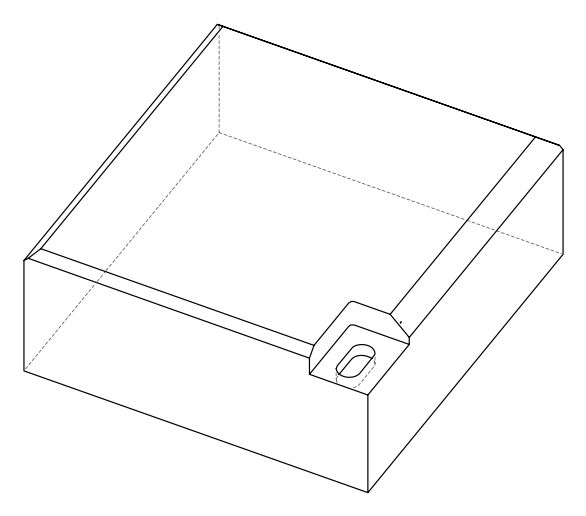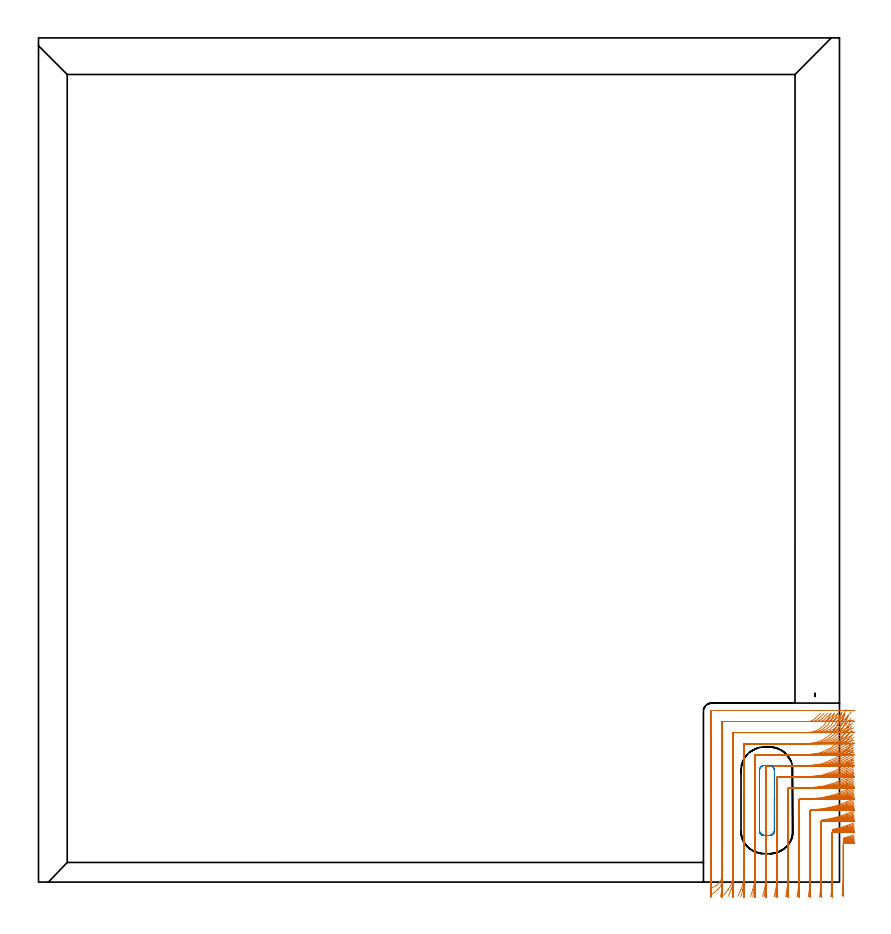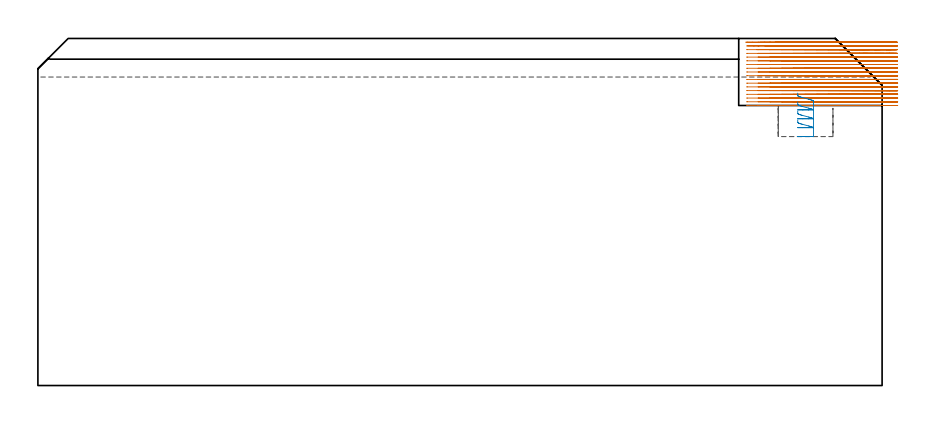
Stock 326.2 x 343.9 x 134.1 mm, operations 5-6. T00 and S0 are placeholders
(PLAN: 6 operations, 2 tool changes, 93.8 min)
(1 AREA_MILL | FG_CHAMFER_SURFACE | UGT0205_001 | 15.15 min | 36163 mm3)
(2 AREA_MILL_1 | FG_CHAMFER_SURFACE_1 | UGT0205_001 | 15.09 min | 44227 mm3)
(3 AREA_MILL_2 | FG_CHAMFER_SURFACE_2 | UGT0205_001 | 6.54 min | 8810 mm3)
(4 AREA_MILL_3 | FG_CHAMFER_SURFACE_3 | UGT0205_001 | 13.46 min | 22513 mm3)
(5 MILL_CORNER_NOTCH_RECTANGULAR | CORNER_NOTCH_RECTANGULAR | NXT0201_008 | Follow Part, ap 1.5, ae 75% | 42.58 min | 103131 mm3)
(6 MILL_RECTANGULAR_POCKET | POCKET_RECTANGULAR_STRAIGHT | UGT0201_133 | Follow Part, ap 3.75, ae 75% | 0.94 min | 10096 mm3)
(TOOL UGT0205_001 | Chamfer Mill 20 x 3 x 45 deg. | D20 FL50 Z2)
(TOOL NXT0201_008 | ENDMILL 6mm [2P460-0600-NA 1630] | D6 FL26 Z6)
(TOOL UGT0201_133 | Carbide End Mill 15.0 | D15 FL30 Z4)
(OP 5 MILL_CORNER_NOTCH_RECTANGULAR)
G17 G21 G94 G90
T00 M6
G54
G17 G0 G90 X332.066 Y19.208 S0 M3
G43 Z144.1 H1
Z132.661
G94 G1 X329.2 Y18.32 F250.
G2 X328.014 Y17.967 R54. F500.
G3 X327.8 Y17.683 R0.3
G1 Y2.567
G2 X327.544 Y-2.682 R54.
G1 X327.253 Y-5.668 F250.
G0 Z144.1
X332.039 Y24.02
Z132.661
G1 X329.2 Y23.051
G2 X323.534 Y21.487 R49.5 F500.
G3 X323.3 Y21.198 R0.3
G1 Y2.567
G2 X322.986 Y-3. R49.5
G1 X322.649 Y-5.981 F250.
G0 Z144.1
X332.004 Y28.9
Z132.661
G1 X329.2 Y27.834
G2 X319.058 Y25.281 R45. F500.
G3 X318.8 Y24.987 R0.3
G1 Y2.567
G2 X318.454 Y-3. R45.
G1 X318.083 Y-5.977 F250.
G0 Z144.1
X331.957 Y33.871
Z132.661
G1 X329.2 Y32.687
G2 X314.586 Y29.423 R40.5 F500.
G3 X314.3 Y29.127 R0.3
G1 Y2.567
G2 X313.916 Y-3. R40.5
G1 X313.503 Y-5.972 F250.
G0 Z144.1
X331.888 Y38.975
Z132.661
G1 X329.2 Y37.643
G2 X313.217 Y33.9 R36. F500.
G1 X310.097
G3 X309.8 Y33.603 R0.3
G1 Y2.567
G2 X309.367 Y-3. R36.
G1 X308.903 Y-5.964 F250.
G0 Z144.1
X331.785 Y44.278
Z132.661
G1 X329.2 Y42.756
G2 X313.217 Y38.4 R31.5 F500.
G1 X305.597
G3 X305.3 Y38.103 R0.3
G1 Y2.567
G2 X304.804 Y-3. R31.5
G1 X304.274 Y-5.953 F250.
G0 Z144.1
X331.618 Y49.915
Z132.661
G1 X329.2 Y48.139
G2 X313.217 Y42.9 R27. F500.
G1 X301.097
G3 X300.8 Y42.603 R0.3
G1 Y2.567
G2 X300.22 Y-3. R27.
G1 X299.601 Y-5.936 F250.
G0 Z144.1
X331.312 Y56.195
Z132.661
G1 X329.2 Y54.064
G2 X313.217 Y47.4 R22.5 F500.
G1 X296.597
G3 X296.3 Y47.103 R0.3
G1 Y2.567
G2 X295.601 Y-3. R22.5
G1 X294.858 Y-5.907 F250.
G0 Z144.1
X330.58 Y64.285
Z132.661
G1 X329.2 Y61.621
G2 X313.217 Y51.9 R18. F500.
G1 X292.097
G3 X291.8 Y51.603 R0.3
G1 Y2.567
G2 X290.918 Y-3. R18.
G1 X289.99 Y-5.853 F250.
G0 Z144.1
X326.999 Y68.765
Z132.661
G1 X326.111 Y65.9
G2 X313.217 Y56.4 R13.5 F500.
G1 X287.597
G3 X287.3 Y56.103 R0.3
G1 Y2.567
G2 X286.099 Y-3. R13.5
G1 X284.862 Y-5.733 F250.
G0 Z144.1
X322.612 Y68.587
Z132.661
G1 X321.279 Y65.9
G2 X313.217 Y60.9 R9. F500.
G1 X283.098
G3 X282.8 Y60.602 R0.3
G1 Y2.567
G2 X280.872 Y-3. R9.
G1 X279.016 Y-5.357 F250.
G0 Z144.1
X318.505 Y68.767
Z132.661
G1 X316.355 Y66.675
G2 X313.217 Y65.4 R4.5 F500.
G1 X278.598
G3 X278.3 Y65.102 R0.3
G1 Y2.567
G2 X276.032 Y-1.341 R4.5
G1 X273.428 Y-2.829 F250.
G0 Z144.1
X316.217 Y69.9
Z132.661
G1 X313.217
X274.098 F500.
G3 X273.8 Y69.602 R0.3
G1 Y2.567
Y-0.433 F250.
G0 Z144.1
X332.089 Y18.703
Z131.222
G1 X329.2 Y17.895
G2 X328.022 Y17.58 R54. F500.
G3 X327.8 Y17.294 R0.3
G1 Y0.509
G2 X327.711 Y-2.592 R54.
G1 X327.539 Y-5.587 F250.
G0 Z144.1
X332.068 Y23.466
Z131.222
G1 X329.2 Y22.585
G2 X323.542 Y21.204 R49.5 F500.
G3 X323.3 Y20.913 R0.3
G1 Y0.509
G2 X323.175 Y-3. R49.5
G1 X322.963 Y-5.992 F250.
G0 Z144.1
X332.039 Y28.285
Z131.222
G1 X329.2 Y27.315
G2 X319.067 Y25.117 R45. F500.
G3 X318.8 Y24.822 R0.3
G1 Y0.509
G2 X318.663 Y-3. R45.
G1 X318.429 Y-5.991 F250.
G0 Z144.1
X332. Y33.179
Z131.222
G1 X329.2 Y32.102
G2 X314.656 Y29.4 R40.5 F500.
G1 X314.597
G3 X314.3 Y29.103 R0.3
G1 Y0.509
G2 X314.148 Y-3. R40.5
G1 X313.888 Y-5.989 F250.
G0 Z144.1
X331.944 Y38.181
Z131.222
G1 X329.2 Y36.969
G2 X314.656 Y33.9 R36. F500.
G1 X310.097
G3 X309.8 Y33.603 R0.3
G1 Y0.509
G2 X309.629 Y-3. R36.
G1 X309.336 Y-5.986 F250.
G0 Z144.1
X331.861 Y43.344
Z131.222
G1 X329.2 Y41.959
G2 X314.656 Y38.4 R31.5 F500.
G1 X305.597
G3 X305.3 Y38.103 R0.3
G1 Y0.509
G2 X305.104 Y-3. R31.5
G1 X304.77 Y-5.981 F250.
G0 Z144.1
X331.728 Y48.768
Z131.222
G1 X329.2 Y47.152
G2 X314.656 Y42.9 R27. F500.
G1 X301.097
G3 X300.8 Y42.603 R0.3
G1 Y0.509
G2 X300.571 Y-3. R27.
G1 X300.181 Y-5.975 F250.
G0 Z144.1
X331.489 Y54.672
Z131.222
G1 X329.2 Y52.733
G2 X314.656 Y47.4 R22.5 F500.
G1 X296.597
G3 X296.3 Y47.103 R0.3
G1 Y0.509
G2 X296.025 Y-3. R22.5
G1 X295.557 Y-5.963 F250.
G0 Z144.1
X330.968 Y61.719
Z131.222
G1 X329.2 Y59.295
G2 X314.656 Y51.9 R18. F500.
G1 X292.097
G3 X291.8 Y51.603 R0.3
G1 Y0.509
G2 X291.455 Y-3. R18.
G1 X290.87 Y-5.942 F250.
G0 Z144.1
X328.411 Y68.468
Z131.222
G1 X327.46 Y65.622
G2 X314.656 Y56.4 R13.5 F500.
G1 X287.597
G3 X287.3 Y56.103 R0.3
G1 Y0.509
G2 X286.836 Y-3. R13.5
G1 X286.056 Y-5.897 F250.
G0 Z144.1
X324.052 Y68.587
Z131.222
G1 X322.718 Y65.9
G2 X314.656 Y60.9 R9. F500.
G1 X283.098
G3 X282.8 Y60.602 R0.3
G1 Y0.509
G2 X282.088 Y-3. R9.
G1 X280.918 Y-5.763 F250.
G0 Z144.1
X319.944 Y68.767
Z131.222
G1 X317.794 Y66.675
G2 X314.656 Y65.4 R4.5 F500.
G1 X278.598
G3 X278.3 Y65.102 R0.3
G1 Y0.509
G2 X276.681 Y-2.947 R4.5
G1 X274.376 Y-4.868 F250.
G0 Z144.1
X317.656 Y69.9
Z131.222
G1 X314.656
X274.098 F500.
G3 X273.8 Y69.602 R0.3
G1 Y0.509
Y-2.491 F250.
G0 Z144.1
X332.11 Y18.242
Z129.783
G1 X329.2 Y17.514
G2 X328.03 Y17.235 R54. F500.
G3 X327.8 Y16.948 R0.3
G1 Y-2.275
X327.799 Y-2.538
X327.785 Y-5.538 F250.
G0 Z144.1
X332.093 Y22.96
Z129.783
G1 X329.2 Y22.166
G2 X323.551 Y20.965 R49.5 F500.
G3 X323.3 Y20.672 R0.3
G1 Y-2.275
G2 X323.295 Y-3. R49.5
G1 X323.251 Y-6. F250.
G0 Z144.1
X332.07 Y27.724
Z129.783
G1 X329.2 Y26.85
G2 X319.077 Y24.999 R45. F500.
G3 X318.8 Y24.703 R0.3
G1 Y-2.275
G2 X318.794 Y-3. R45.
G1 X318.746 Y-6. F250.
G0 Z144.1
X332.039 Y32.55
Z129.783
G1 X329.2 Y31.579
G2 X316.095 Y29.4 R40.5 F500.
G1 X314.597
G3 X314.3 Y29.103 R0.3
G1 Y-2.275
G2 X314.294 Y-3. R40.5
G1 X314.24 Y-6. F250.
G0 Z144.1
X331.994 Y37.462
Z129.783
G1 X329.2 Y36.37
G2 X316.095 Y33.9 R36. F500.
G1 X310.097
G3 X309.8 Y33.603 R0.3
G1 Y-2.275
G2 X309.793 Y-3. R36.
G1 X309.732 Y-5.999 F250.
G0 Z144.1
X331.928 Y42.503
Z129.783
G1 X329.2 Y41.255
G2 X316.095 Y38.4 R31.5 F500.
G1 X305.597
G3 X305.3 Y38.103 R0.3
G1 Y-2.275
G2 X305.292 Y-3. R31.5
G1 X305.223 Y-5.999 F250.
G0 Z144.1
X331.823 Y47.75
Z129.783
G1 X329.2 Y46.294
G2 X316.095 Y42.9 R27. F500.
G1 X301.097
G3 X300.8 Y42.603 R0.3
G1 Y-2.275
G2 X300.79 Y-3. R27.
G1 X300.71 Y-5.999 F250.
G0 Z144.1
X331.639 Y53.358
Z129.783
G1 X329.2 Y51.61
G2 X316.095 Y47.4 R22.5 F500.
G1 X296.597
G3 X296.3 Y47.103 R0.3
G1 Y-2.275
G2 X296.288 Y-3. R22.5
G1 X296.192 Y-5.998 F250.
G0 Z144.1
X331.257 Y59.745
Z129.783
G1 X329.2 Y57.561
G2 X316.095 Y51.9 R18. F500.
G1 X292.097
G3 X291.8 Y51.603 R0.3
G1 Y-2.275
G2 X291.785 Y-3. R18.
G1 X291.665 Y-5.998 F250.
G0 Z144.1
X329.717 Y67.512
Z129.783
G1 X328.57 Y64.74
G2 X316.095 Y56.4 R13.5 F500.
G1 X287.597
G3 X287.3 Y56.103 R0.3
G1 Y-2.275
G2 X287.281 Y-3. R13.5
G1 X287.119 Y-5.996 F250.
G0 Z144.1
X325.491 Y68.587
Z129.783
G1 X324.157 Y65.9
G2 X316.095 Y60.9 R9. F500.
G1 X283.098
G3 X282.8 Y60.603 R0.3
G1 Y-2.275
G2 X282.771 Y-3. R9.
G1 X282.529 Y-5.99 F250.
G0 Z144.1
X321.383 Y68.767
Z129.783
G1 X319.233 Y66.675
G2 X316.095 Y65.4 R4.5 F500.
G1 X278.598
G3 X278.3 Y65.102 R0.3
G1 Y-2.275
G2 X278.241 Y-3. R4.5
G1 X277.758 Y-5.961 F250.
G0 Z144.1
X319.095 Y69.9
Z129.783
G1 X316.095
X274.098 F500.
G3 X273.8 Y69.602 R0.3
G1 Y-2.275
Y-5.275 F250.
G0 Z144.1
X332.129 Y17.823
Z128.344
G1 X329.2 Y17.175
G2 X328.038 Y16.931 R54. F500.
G3 X327.8 Y16.642 R0.3
G1 Y-2.538
Y-5.538 F250.
G0 Z144.1
X332.116 Y22.501
Z128.344
G1 X329.2 Y21.794
G2 X323.56 Y20.768 R49.5 F500.
G3 X323.3 Y20.475 R0.3
G1 Y-2.964
Y-3.
X323.298 Y-6. F250.
G0 Z144.1
X332.097 Y27.216
Z128.344
G1 X329.2 Y26.438
G2 X319.086 Y24.927 R45. F500.
G3 X318.8 Y24.631 R0.3
G1 Y-2.964
Y-3.
X318.798 Y-6. F250.
G0 Z144.1
X332.073 Y31.981
Z128.344
G1 X329.2 Y31.116
G2 X317.534 Y29.4 R40.5 F500.
G1 X314.597
G3 X314.3 Y29.103 R0.3
G1 Y-2.964
Y-3.
X314.297 Y-6. F250.
G0 Z144.1
X332.038 Y36.815
Z128.344
G1 X329.2 Y35.843
G2 X317.534 Y33.9 R36. F500.
G1 X310.097
G3 X309.8 Y33.603 R0.3
G1 Y-2.964
Y-3.
X309.797 Y-6. F250.
G0 Z144.1
X331.987 Y41.751
Z128.344
G1 X329.2 Y40.64
G2 X317.534 Y38.4 R31.5 F500.
G1 X305.597
G3 X305.3 Y38.103 R0.3
G1 Y-2.964
Y-3.
X305.297 Y-6. F250.
G0 Z144.1
X331.906 Y46.846
Z128.344
G1 X329.2 Y45.55
G2 X317.534 Y42.9 R27. F500.
G1 X301.097
G3 X300.8 Y42.603 R0.3
G1 Y-2.964
Y-3.
X300.796 Y-6. F250.
G0 Z144.1
X331.765 Y52.216
Z128.344
G1 X329.2 Y50.66
G2 X317.534 Y47.4 R22.5 F500.
G1 X296.597
G3 X296.3 Y47.103 R0.3
G1 Y-2.964
Y-3.
X296.295 Y-6. F250.
G0 Z144.1
X331.485 Y58.136
Z128.344
G1 X329.2 Y56.192
G2 X317.534 Y51.9 R18. F500.
G1 X292.097
G3 X291.8 Y51.603 R0.3
G1 Y-2.964
Y-3.
X291.794 Y-6. F250.
G0 Z144.1
X330.706 Y65.686
Z128.344
G1 X329.194 Y63.095
G2 X317.534 Y56.4 R13.5 F500.
G1 X287.597
G3 X287.3 Y56.103 R0.3
G1 Y-2.964
Y-3.
X287.292 Y-6. F250.
G0 Z144.1
X326.93 Y68.587
Z128.344
G1 X325.597 Y65.9
G2 X317.534 Y60.9 R9. F500.
G1 X283.097
G3 X282.8 Y60.602 R0.3
G1 Y-2.964
Y-3.
X282.788 Y-6. F250.
G0 Z144.1
X322.823 Y68.767
Z128.344
G1 X320.673 Y66.675
G2 X317.534 Y65.4 R4.5 F500.
G1 X278.598
G3 X278.3 Y65.102 R0.3
G1 Y-2.964
Y-3.
X278.276 Y-6. F250.
G0 Z144.1
X320.534 Y69.9
Z128.344
G1 X317.534
X274.098 F500.
G3 X273.8 Y69.602 R0.3
G1 Y-2.964
Y-5.964 F250.
G0 Z144.1
X332.146 Y17.445
Z126.905
G1 X329.2 Y16.877
G2 X328.046 Y16.667 R54. F500.
G3 X327.8 Y16.376 R0.3
G1 Y-2.538
Y-5.538 F250.
G0 Z144.1
X332.135 Y22.087
Z126.905
G1 X329.2 Y21.467
G2 X323.568 Y20.613 R49.5 F500.
G3 X323.3 Y20.319 R0.3
G1 Y-3.
Y-6. F250.
G0 Z144.1
X332.122 Y26.758
Z126.905
G1 X329.2 Y26.077
G2 X319.096 Y24.9 R45. F500.
G3 X318.8 Y24.604 R0.3
G1 Y-3.
Y-6. F250.
G0 Z144.1
X332.103 Y31.469
Z126.905
G1 X329.2 Y30.712
G2 X318.977 Y29.4 R40.5 F500.
G1 X314.597
G3 X314.3 Y29.103 R0.3
G1 Y-3.
Y-6. F250.
G0 Z144.1
X332.077 Y36.234
Z126.905
G1 X329.2 Y35.382
G2 X318.977 Y33.9 R36. F500.
G1 X310.097
G3 X309.8 Y33.603 R0.3
G1 Y-3.
Y-6. F250.
G0 Z144.1
X332.038 Y41.079
Z126.905
G1 X329.2 Y40.105
G2 X318.977 Y38.4 R31.5 F500.
G1 X305.597
G3 X305.3 Y38.103 R0.3
G1 Y-3.
Y-6. F250.
G0 Z144.1
X331.977 Y46.046
Z126.905
G1 X329.2 Y44.91
G2 X318.977 Y42.9 R27. F500.
G1 X301.097
G3 X300.8 Y42.603 R0.3
G1 Y-3.
Y-6. F250.
G0 Z144.1
X331.872 Y51.22
Z126.905
G1 X329.2 Y49.857
G2 X318.977 Y47.4 R22.5 F500.
G1 X296.597
G3 X296.3 Y47.103 R0.3
G1 Y-3.
Y-6. F250.
G0 Z144.1
X331.669 Y56.789
Z126.905
G1 X329.2 Y55.085
G2 X318.977 Y51.9 R18. F500.
G1 X292.097
G3 X291.8 Y51.603 R0.3
G1 Y-3.
Y-6. F250.
G0 Z144.1
X331.159 Y63.355
Z126.905
G1 X329.2 Y61.083
G2 X318.977 Y56.4 R13.5 F500.
G1 X287.597
G3 X287.3 Y56.103 R0.3
G1 Y-3.
Y-6. F250.
G0 Z144.1
X328.354 Y68.465
Z126.905
G1 X326.986 Y65.795
G2 X318.977 Y60.9 R9. F500.
G1 X283.097
G3 X282.8 Y60.603 R0.3
G1 Y-3.
Y-6. F250.
G0 Z144.1
X324.263 Y68.756
Z126.905
G1 X322.108 Y66.668
G2 X318.977 Y65.4 R4.5 F500.
G1 X278.598
G3 X278.3 Y65.102 R0.3
G1 Y-3.
Y-6. F250.
G0 Z144.1
X321.977 Y69.9
Z126.905
G1 X318.977
X274.098 F500.
G3 X273.8 Y69.602 R0.3
G1 Y-3.
Y-6. F250.
G0 Z144.1
X332.16 Y17.108
Z125.467
G1 X329.2 Y16.62
G2 X328.054 Y16.443 R54. F500.
G3 X327.8 Y16.151 R0.3
G1 Y-2.538
Y-5.538 F250.
G0 Z144.1
X332.152 Y21.719
Z125.467
G1 X329.2 Y21.186
G2 X323.577 Y20.501 R49.5 F500.
G3 X323.3 Y20.206 R0.3
G1 Y-3.
Y-6. F250.
G0 Z144.1
X332.142 Y26.352
Z125.467
G1 X329.2 Y25.766
G2 X320.412 Y24.9 R45. F500.
G1 X319.096
G3 X318.8 Y24.604 R0.3
G1 Y-3.
Y-6. F250.
G0 Z144.1
X332.129 Y31.016
Z125.467
G1 X329.2 Y30.365
G2 X320.412 Y29.4 R40.5 F500.
G1 X314.597
G3 X314.3 Y29.103 R0.3
G1 Y-3.
Y-6. F250.
G0 Z144.1
X332.109 Y35.721
Z125.467
G1 X329.2 Y34.989
G2 X320.412 Y33.9 R36. F500.
G1 X310.097
G3 X309.8 Y33.603 R0.3
G1 Y-3.
Y-6. F250.
G0 Z144.1
X332.081 Y40.488
Z125.467
G1 X329.2 Y39.651
G2 X320.412 Y38.4 R31.5 F500.
G1 X305.597
G3 X305.3 Y38.103 R0.3
G1 Y-3.
Y-6. F250.
G0 Z144.1
X332.037 Y45.347
Z125.467
G1 X329.2 Y44.37
G2 X320.412 Y42.9 R27. F500.
G1 X301.097
G3 X300.8 Y42.603 R0.3
G1 Y-3.
Y-6. F250.
G0 Z144.1
X331.962 Y50.359
Z125.467
G1 X329.2 Y49.187
G2 X320.412 Y47.4 R22.5 F500.
G1 X296.597
G3 X296.3 Y47.103 R0.3
G1 Y-3.
Y-6. F250.
G0 Z144.1
X331.818 Y55.656
Z125.467
G1 X329.2 Y54.191
G2 X320.412 Y51.9 R18. F500.
G1 X292.097
G3 X291.8 Y51.603 R0.3
G1 Y-3.
Y-6. F250.
G0 Z144.1
X331.477 Y61.605
Z125.467
G1 X329.2 Y59.652
G2 X320.412 Y56.4 R13.5 F500.
G1 X287.597
G3 X287.3 Y56.103 R0.3
G1 Y-3.
Y-6. F250.
G0 Z144.1
X329.66 Y67.787
Z125.467
G1 X328.102 Y65.224
G2 X320.412 Y60.9 R9. F500.
G1 X283.097
G3 X282.8 Y60.602 R0.3
G1 Y-3.
Y-6. F250.
G0 Z144.1
X325.699 Y68.76
Z125.467
G1 X323.546 Y66.671
G2 X320.412 Y65.4 R4.5 F500.
G1 X278.598
G3 X278.3 Y65.102 R0.3
G1 Y-3.
Y-6. F250.
G0 Z144.1
X323.412 Y69.9
Z125.467
G1 X320.412
X274.098 F500.
G3 X273.8 Y69.602 R0.3
G1 Y-3.
Y-6. F250.
G0 Z144.1
X332.173 Y16.8
Z124.028
G1 X329.2 Y16.395
G2 X328.062 Y16.252 R54. F500.
G3 X327.8 Y15.958 R0.3
G1 Y-2.538
Y-5.538 F250.
G0 Z144.1
X332.167 Y21.382
Z124.028
G1 X329.2 Y20.94
G2 X323.586 Y20.428 R49.5 F500.
G3 X323.3 Y20.133 R0.3
G1 Y-3.
Y-6. F250.
G0 Z144.1
X332.16 Y25.981
Z124.028
G1 X329.2 Y25.495
G2 X321.908 Y24.9 R45. F500.
G1 X319.096
G3 X318.8 Y24.604 R0.3
G1 Y-3.
Y-6. F250.
G0 Z144.1
X332.151 Y30.602
Z124.028
G1 X329.2 Y30.062
G2 X321.908 Y29.4 R40.5 F500.
G1 X314.597
G3 X314.3 Y29.103 R0.3
G1 Y-3.
Y-6. F250.
G0 Z144.1
X332.138 Y35.254
Z124.028
G1 X329.2 Y34.646
G2 X321.908 Y33.9 R36. F500.
G1 X310.097
G3 X309.8 Y33.603 R0.3
G1 Y-3.
Y-6. F250.
G0 Z144.1
X332.119 Y39.95
Z124.028
G1 X329.2 Y39.256
G2 X321.908 Y38.4 R31.5 F500.
G1 X305.597
G3 X305.3 Y38.103 R0.3
G1 Y-3.
Y-6. F250.
G0 Z144.1
X332.089 Y44.714
Z124.028
G1 X329.2 Y43.903
G2 X321.908 Y42.9 R27. F500.
G1 X301.097
G3 X300.8 Y42.603 R0.3
G1 Y-3.
Y-6. F250.
G0 Z144.1
X332.038 Y49.587
Z124.028
G1 X329.2 Y48.614
G2 X321.908 Y47.4 R22.5 F500.
G1 X296.597
G3 X296.3 Y47.103 R0.3
G1 Y-3.
Y-6. F250.
G0 Z144.1
X331.943 Y54.659
Z124.028
G1 X329.2 Y53.443
G2 X321.908 Y51.9 R18. F500.
G1 X292.097
G3 X291.8 Y51.603 R0.3
G1 Y-3.
Y-6. F250.
G0 Z144.1
X331.725 Y60.159
Z124.028
G1 X329.2 Y58.539
G2 X321.908 Y56.4 R13.5 F500.
G1 X287.597
G3 X287.3 Y56.103 R0.3
G1 Y-3.
Y-6. F250.
G0 Z144.1
X330.875 Y66.803
Z124.028
G1 X329.049 Y64.423
G2 X321.908 Y60.9 R9. F500.
G1 X283.097
G3 X282.8 Y60.603 R0.3
G1 Y-3.
Y-6. F250.
G0 Z144.1
X327.256 Y69.094
Z124.028
G1 X325.238 Y66.874
G2 X321.908 Y65.4 R4.5 F500.
G1 X278.598
G3 X278.3 Y65.102 R0.3
G1 Y-3.
Y-6. F250.
G0 Z144.1
X324.908 Y69.9
Z124.028
G1 X321.908
X274.098 F500.
G3 X273.8 Y69.602 R0.3
G1 Y-3.
Y-6. F250.
G0 Z144.1
X332.184 Y16.503
Z122.589
G1 X329.2 Y16.191
G2 X328.071 Y16.086 R54. F500.
G3 X327.8 Y15.791 R0.3
G1 Y-2.538
Y-5.538 F250.
G0 Z144.1
X332.181 Y21.057
Z122.589
G1 X329.2 Y20.718
G2 X323.596 Y20.4 R49.5 F500.
G3 X323.3 Y20.104 R0.3
G1 Y-3.
Y-6. F250.
G0 Z144.1
X332.177 Y25.623
Z122.589
G1 X329.2 Y25.25
G2 X323.596 Y24.9 R45. F500.
G1 X319.096
G3 X318.8 Y24.604 R0.3
G1 Y-3.
Y-6. F250.
G0 Z144.1
X332.171 Y30.204
Z122.589
G1 X329.2 Y29.789
G2 X323.598 Y29.4 R40.5 F500.
G1 X314.597
G3 X314.3 Y29.103 R0.3
G1 Y-3.
Y-6. F250.
G0 Z144.1
X332.163 Y34.805
Z122.589
G1 X329.2 Y34.339
G2 X323.598 Y33.9 R36. F500.
G1 X310.097
G3 X309.8 Y33.603 R0.3
G1 Y-3.
Y-6. F250.
G0 Z144.1
X332.152 Y39.436
Z122.589
G1 X329.2 Y38.902
G2 X323.598 Y38.4 R31.5 F500.
G1 X305.597
G3 X305.3 Y38.103 R0.3
G1 Y-3.
Y-6. F250.
G0 Z144.1
X332.135 Y44.11
Z122.589
G1 X329.2 Y43.487
G2 X323.598 Y42.9 R27. F500.
G1 X301.097
G3 X300.8 Y42.603 R0.3
G1 Y-3.
Y-6. F250.
G0 Z144.1
X332.106 Y48.855
Z122.589
G1 X329.2 Y48.108
G2 X323.598 Y47.4 R22.5 F500.
G1 X296.597
G3 X296.3 Y47.103 R0.3
G1 Y-3.
Y-6. F250.
G0 Z144.1
X332.051 Y53.727
Z122.589
G1 X329.2 Y52.794
G2 X323.598 Y51.9 R18. F500.
G1 X292.097
G3 X291.8 Y51.603 R0.3
G1 Y-3.
Y-6. F250.
G0 Z144.1
X331.93 Y58.862
Z122.589
G1 X329.2 Y57.617
G2 X323.598 Y56.4 R13.5 F500.
G1 X287.597
G3 X287.3 Y56.103 R0.3
G1 Y-3.
Y-6. F250.
G0 Z144.1
X331.548 Y64.723
Z122.589
G1 X329.2 Y62.856
G2 X323.598 Y60.9 R9. F500.
G1 X283.098
G3 X282.8 Y60.602 R0.3
G1 Y-3.
Y-6. F250.
G0 Z144.1
X328.996 Y70.244
Z122.589
G1 X327.494 Y67.647
G2 X323.598 Y65.4 R4.5 F500.
G1 X278.598
G3 X278.3 Y65.102 R0.3
G1 Y-3.
Y-6. F250.
G0 Z144.1
X326.598 Y69.9
Z122.589
G1 X323.598
X274.098 F500.
G3 X273.8 Y69.602 R0.3
G1 Y-3.
Y-6. F250.
G0 Z144.1
X332.194 Y16.214
Z121.15
G1 X329.2 Y16.017
G2 X328.083 Y15.955 R54. F500.
G3 X327.8 Y15.659 R0.3
G1 Y-2.538
Y-5.538 F250.
G0 Z144.1
X332.192 Y20.743
Z121.15
G1 X329.2 Y20.528
G2 X325.648 Y20.4 R49.5 F500.
G1 X323.596
G3 X323.3 Y20.104 R0.3
G1 Y-3.
Y-6. F250.
G0 Z144.1
X332.191 Y25.277
Z121.15
G1 X329.2 Y25.04
G2 X325.648 Y24.9 R45. F500.
G1 X319.096
G3 X318.8 Y24.604 R0.3
G1 Y-3.
Y-6. F250.
G0 Z144.1
X332.188 Y29.819
Z121.15
G1 X329.2 Y29.556
G2 X325.648 Y29.4 R40.5 F500.
G1 X314.597
G3 X314.3 Y29.103 R0.3
G1 Y-3.
Y-6. F250.
G0 Z144.1
X332.185 Y34.372
Z121.15
G1 X329.2 Y34.076
G2 X325.648 Y33.9 R36. F500.
G1 X310.097
G3 X309.8 Y33.603 R0.3
G1 Y-3.
Y-6. F250.
G0 Z144.1
X332.181 Y38.939
Z121.15
G1 X329.2 Y38.601
G2 X325.648 Y38.4 R31.5 F500.
G1 X305.597
G3 X305.3 Y38.103 R0.3
G1 Y-3.
Y-6. F250.
G0 Z144.1
X332.174 Y43.529
Z121.15
G1 X329.2 Y43.135
G2 X325.648 Y42.9 R27. F500.
G1 X301.097
G3 X300.8 Y42.603 R0.3
G1 Y-3.
Y-6. F250.
G0 Z144.1
X332.162 Y48.156
Z121.15
G1 X329.2 Y47.682
G2 X325.648 Y47.4 R22.5 F500.
G1 X296.597
G3 X296.3 Y47.103 R0.3
G1 Y-3.
Y-6. F250.
G0 Z144.1
X332.141 Y52.846
Z121.15
G1 X329.2 Y52.254
G2 X325.648 Y51.9 R18. F500.
G1 X292.097
G3 X291.8 Y51.603 R0.3
G1 Y-3.
Y-6. F250.
G0 Z144.1
X332.094 Y57.665
Z121.15
G1 X329.2 Y56.876
G2 X325.648 Y56.4 R13.5 F500.
G1 X287.597
G3 X287.3 Y56.103 R0.3
G1 Y-3.
Y-6. F250.
G0 Z144.1
X331.956 Y62.815
Z121.15
G1 X329.2 Y61.631
G2 X325.648 Y60.9 R9. F500.
G1 X283.098
G3 X282.8 Y60.602 R0.3
G1 Y-3.
Y-6. F250.
G0 Z144.1
X331.03 Y69.371
Z121.15
G1 X329.13 Y67.049
G2 X325.648 Y65.4 R4.5 F500.
G1 X278.598
G3 X278.3 Y65.102 R0.3
G1 Y-3.
Y-6. F250.
G0 Z144.1
X328.648 Y69.9
Z121.15
G1 X325.648
X274.098 F500.
G3 X273.8 Y69.602 R0.3
G1 Y-3.
Y-6. F250.
G0 Z144.1
X332.2 Y15.947
Z119.711
G1 X329.2 Y15.905
G2 X328.442 Y15.9 R54. F500.
G1 X328.096
G3 X327.8 Y15.604 R0.3
G1 Y-2.538
Y-5.538 F250.
G0 Z144.1
X332.2 Y20.452
Z119.711
G1 X329.2 Y20.406
G2 X328.442 Y20.4 R49.5 F500.
G1 X323.596
G3 X323.3 Y20.104 R0.3
G1 Y-3.
Y-6. F250.
G0 Z144.1
X332.2 Y24.957
Z119.711
G1 X329.2 Y24.906
G2 X328.442 Y24.9 R45. F500.
G1 X319.096
G3 X318.8 Y24.604 R0.3
G1 Y-3.
Y-6. F250.
G0 Z144.1
X332.199 Y29.463
Z119.711
G1 X329.2 Y29.407
G2 X328.442 Y29.4 R40.5 F500.
G1 X314.597
G3 X314.3 Y29.103 R0.3
G1 Y-3.
Y-6. F250.
G0 Z144.1
X332.199 Y33.971
Z119.711
G1 X329.2 Y33.908
G2 X328.442 Y33.9 R36. F500.
G1 X310.097
G3 X309.8 Y33.603 R0.3
G1 Y-3.
Y-6. F250.
G0 Z144.1
X332.199 Y38.481
Z119.711
G1 X329.2 Y38.409
G2 X328.442 Y38.4 R31.5 F500.
G1 X305.597
G3 X305.3 Y38.103 R0.3
G1 Y-3.
Y-6. F250.
G0 Z144.1
X332.199 Y42.995
Z119.711
G1 X329.2 Y42.911
G2 X328.442 Y42.9 R27. F500.
G1 X301.097
G3 X300.8 Y42.603 R0.3
G1 Y-3.
Y-6. F250.
G0 Z144.1
X332.198 Y47.514
Z119.711
G1 X329.2 Y47.413
G2 X328.442 Y47.4 R22.5 F500.
G1 X296.597
G3 X296.3 Y47.103 R0.3
G1 Y-3.
Y-6. F250.
G0 Z144.1
X332.197 Y52.042
Z119.711
G1 X329.2 Y51.916
G2 X328.442 Y51.9 R18. F500.
G1 X292.097
G3 X291.8 Y51.603 R0.3
G1 Y-3.
Y-6. F250.
G0 Z144.1
X332.195 Y56.59
Z119.711
G1 X329.2 Y56.421
G2 X328.442 Y56.4 R13.5 F500.
G1 X287.597
G3 X287.3 Y56.103 R0.3
G1 Y-3.
Y-6. F250.
G0 Z144.1
X332.189 Y61.185
Z119.711
G1 X329.2 Y60.932
G2 X328.442 Y60.9 R9. F500.
G1 X283.098
G3 X282.8 Y60.602 R0.3
G1 Y-3.
Y-6. F250.
G0 Z144.1
X332.157 Y65.969
Z119.711
G1 X329.2 Y65.464
G2 X328.442 Y65.4 R4.5 F500.
G1 X278.598
G3 X278.3 Y65.102 R0.3
G1 Y-3.
Y-6. F250.
G0 Z144.1
X331.442 Y69.9
Z119.711
G1 X328.442
X274.098 F500.
G3 X273.8 Y69.602 R0.3
G1 Y-3.
Y-6. F250.
G0 Z144.1
X332.2 Y15.902
Z118.272
G1 X329.2 Y15.9
X329.165 F500.
X328.096
G3 X327.8 Y15.604 R0.3
G1 Y-2.538
Y-5.538 F250.
G0 Z144.1
X332.2 Y20.402
Z118.272
G1 X329.2 Y20.4
X329.165 F500.
X323.596
G3 X323.3 Y20.104 R0.3
G1 Y-3.
Y-6. F250.
G0 Z144.1
X332.2 Y24.902
Z118.272
G1 X329.2 Y24.9
X329.165 F500.
X319.096
G3 X318.8 Y24.604 R0.3
G1 Y-3.
Y-6. F250.
G0 Z144.1
X332.2 Y29.403
Z118.272
G1 X329.2 Y29.4
X329.165 F500.
X314.597
G3 X314.3 Y29.103 R0.3
G1 Y-3.
Y-6. F250.
G0 Z144.1
X332.2 Y33.903
Z118.272
G1 X329.2 Y33.9
X329.165 F500.
X310.097
G3 X309.8 Y33.603 R0.3
G1 Y-3.
Y-6. F250.
G0 Z144.1
X332.2 Y38.403
Z118.272
G1 X329.2 Y38.4
X329.165 F500.
X305.597
G3 X305.3 Y38.103 R0.3
G1 Y-3.
Y-6. F250.
G0 Z144.1
X332.2 Y42.904
Z118.272
G1 X329.2 Y42.9
X329.165 F500.
X301.097
G3 X300.8 Y42.603 R0.3
G1 Y-3.
Y-6. F250.
G0 Z144.1
X332.2 Y47.405
Z118.272
G1 X329.2 Y47.4
X329.165 F500.
X296.597
G3 X296.3 Y47.103 R0.3
G1 Y-3.
Y-6. F250.
G0 Z144.1
X332.2 Y51.906
Z118.272
G1 X329.2 Y51.9
X329.165 F500.
X292.097
G3 X291.8 Y51.603 R0.3
G1 Y-3.
Y-6. F250.
G0 Z144.1
X332.2 Y56.408
Z118.272
G1 X329.2 Y56.4
X329.165 F500.
X287.597
G3 X287.3 Y56.103 R0.3
G1 Y-3.
Y-6. F250.
G0 Z144.1
X332.2 Y60.912
Z118.272
G1 X329.2 Y60.9
X329.165 F500.
X283.097
G3 X282.8 Y60.602 R0.3
G1 Y-3.
Y-6. F250.
G0 Z144.1
X332.2 Y65.423
Z118.272
G1 X329.2 Y65.4
X329.165 F500.
X278.598
G3 X278.3 Y65.102 R0.3
G1 Y-3.
Y-6. F250.
G0 Z144.1
X332.165 Y69.9
Z118.272
G1 X329.165
X274.098 F500.
G3 X273.8 Y69.602 R0.3
G1 Y-3.
Y-6. F250.
G0 Z144.1
X332.2 Y15.9
Z116.833
G1 X329.2
X328.096 F500.
G3 X327.8 Y15.604 R0.3
G1 Y-2.538
Y-5.538 F250.
G0 Z144.1
X332.2 Y20.4
Z116.833
G1 X329.2
X323.596 F500.
G3 X323.3 Y20.104 R0.3
G1 Y-3.
Y-6. F250.
G0 Z144.1
X332.2 Y24.9
Z116.833
G1 X329.2
X319.096 F500.
G3 X318.8 Y24.604 R0.3
G1 Y-3.
Y-6. F250.
G0 Z144.1
X332.2 Y29.4
Z116.833
G1 X329.2
X314.597 F500.
G3 X314.3 Y29.103 R0.3
G1 Y-3.
Y-6. F250.
G0 Z144.1
X332.2 Y33.9
Z116.833
G1 X329.2
X310.097 F500.
G3 X309.8 Y33.603 R0.3
G1 Y-3.
Y-6. F250.
G0 Z144.1
X332.2 Y38.4
Z116.833
G1 X329.2
X305.597 F500.
G3 X305.3 Y38.103 R0.3
G1 Y-3.
Y-6. F250.
G0 Z144.1
X332.2 Y42.9
Z116.833
G1 X329.2
X301.097 F500.
G3 X300.8 Y42.603 R0.3
G1 Y-3.
Y-6. F250.
G0 Z144.1
X332.2 Y47.4
Z116.833
G1 X329.2
X296.597 F500.
G3 X296.3 Y47.103 R0.3
G1 Y-3.
Y-6. F250.
G0 Z144.1
X332.2 Y51.9
Z116.833
G1 X329.2
X292.097 F500.
G3 X291.8 Y51.603 R0.3
G1 Y-3.
Y-6. F250.
G0 Z144.1
X332.2 Y56.4
Z116.833
G1 X329.2
X287.597 F500.
G3 X287.3 Y56.103 R0.3
G1 Y-3.
Y-6. F250.
G0 Z144.1
X332.2 Y60.9
Z116.833
G1 X329.2
X283.098 F500.
G3 X282.8 Y60.602 R0.3
G1 Y-3.
Y-6. F250.
G0 Z144.1
X332.2 Y65.4
Z116.833
G1 X329.2
X278.598 F500.
G3 X278.3 Y65.102 R0.3
G1 Y-3.
Y-6. F250.
G0 Z144.1
X332.2 Y69.9
Z116.833
G1 X329.2
X274.098 F500.
G3 X273.8 Y69.602 R0.3
G1 Y-3.
Y-6. F250.
G0 Z144.1
X332.2 Y15.9
Z115.394
G1 X329.2
X328.096 F500.
G3 X327.8 Y15.604 R0.3
G1 Y-2.538
Y-5.538 F250.
G0 Z144.1
X332.2 Y20.4
Z115.394
G1 X329.2
X323.596 F500.
G3 X323.3 Y20.104 R0.3
G1 Y-3.
Y-6. F250.
G0 Z144.1
X332.2 Y24.9
Z115.394
G1 X329.2
X319.096 F500.
G3 X318.8 Y24.604 R0.3
G1 Y-3.
Y-6. F250.
G0 Z144.1
X332.2 Y29.4
Z115.394
G1 X329.2
X314.597 F500.
G3 X314.3 Y29.103 R0.3
G1 Y-3.
Y-6. F250.
G0 Z144.1
X332.2 Y33.9
Z115.394
G1 X329.2
X310.097 F500.
G3 X309.8 Y33.603 R0.3
G1 Y-3.
Y-6. F250.
G0 Z144.1
X332.2 Y38.4
Z115.394
G1 X329.2
X305.597 F500.
G3 X305.3 Y38.103 R0.3
G1 Y-3.
Y-6. F250.
G0 Z144.1
X332.2 Y42.9
Z115.394
G1 X329.2
X301.097 F500.
G3 X300.8 Y42.603 R0.3
G1 Y-3.
Y-6. F250.
G0 Z144.1
X332.2 Y47.4
Z115.394
G1 X329.2
X296.597 F500.
G3 X296.3 Y47.103 R0.3
G1 Y-3.
Y-6. F250.
G0 Z144.1
X332.2 Y51.9
Z115.394
G1 X329.2
X292.097 F500.
G3 X291.8 Y51.603 R0.3
G1 Y-3.
Y-6. F250.
G0 Z144.1
X332.2 Y56.4
Z115.394
G1 X329.2
X287.597 F500.
G3 X287.3 Y56.103 R0.3
G1 Y-3.
Y-6. F250.
G0 Z144.1
X332.2 Y60.9
Z115.394
G1 X329.2
X283.097 F500.
G3 X282.8 Y60.603 R0.3
G1 Y-3.
Y-6. F250.
G0 Z144.1
X332.2 Y65.4
Z115.394
G1 X329.2
X278.598 F500.
G3 X278.3 Y65.102 R0.3
G1 Y-3.
Y-6. F250.
G0 Z144.1
X332.2 Y69.9
Z115.394
G1 X329.2
X274.098 F500.
G3 X273.8 Y69.602 R0.3
G1 Y-3.
Y-6. F250.
G0 Z144.1
X332.2 Y15.9
Z113.956
G1 X329.2
X328.096 F500.
G3 X327.8 Y15.604 R0.3
G1 Y-2.538
Y-5.538 F250.
G0 Z144.1
X332.2 Y20.4
Z113.956
G1 X329.2
X323.596 F500.
G3 X323.3 Y20.104 R0.3
G1 Y-3.
Y-6. F250.
G0 Z144.1
X332.2 Y24.9
Z113.956
G1 X329.2
X319.096 F500.
G3 X318.8 Y24.604 R0.3
G1 Y-3.
Y-6. F250.
G0 Z144.1
X332.2 Y29.4
Z113.956
G1 X329.2
X314.597 F500.
G3 X314.3 Y29.103 R0.3
G1 Y-3.
Y-6. F250.
G0 Z144.1
X332.2 Y33.9
Z113.956
G1 X329.2
X310.097 F500.
G3 X309.8 Y33.603 R0.3
G1 Y-3.
Y-6. F250.
G0 Z144.1
X332.2 Y38.4
Z113.956
G1 X329.2
X305.597 F500.
G3 X305.3 Y38.103 R0.3
G1 Y-3.
Y-6. F250.
G0 Z144.1
X332.2 Y42.9
Z113.956
G1 X329.2
X301.097 F500.
G3 X300.8 Y42.603 R0.3
G1 Y-3.
Y-6. F250.
G0 Z144.1
X332.2 Y47.4
Z113.956
G1 X329.2
X296.597 F500.
G3 X296.3 Y47.103 R0.3
G1 Y-3.
Y-6. F250.
G0 Z144.1
X332.2 Y51.9
Z113.956
G1 X329.2
X292.097 F500.
G3 X291.8 Y51.603 R0.3
G1 Y-3.
Y-6. F250.
G0 Z144.1
X332.2 Y56.4
Z113.956
G1 X329.2
X287.597 F500.
G3 X287.3 Y56.103 R0.3
G1 Y-3.
Y-6. F250.
G0 Z144.1
X332.2 Y60.9
Z113.956
G1 X329.2
X283.097 F500.
G3 X282.8 Y60.603 R0.3
G1 Y-3.
Y-6. F250.
G0 Z144.1
X332.2 Y65.4
Z113.956
G1 X329.2
X278.598 F500.
G3 X278.3 Y65.102 R0.3
G1 Y-3.
Y-6. F250.
G0 Z144.1
X332.2 Y69.9
Z113.956
G1 X329.2
X274.098 F500.
G3 X273.8 Y69.602 R0.3
G1 Y-3.
Y-6. F250.
G0 Z144.1
X332.2 Y15.9
Z112.517
G1 X329.2
X328.096 F500.
G3 X327.8 Y15.604 R0.3
G1 Y-2.538
Y-5.538 F250.
G0 Z144.1
X332.2 Y20.4
Z112.517
G1 X329.2
X323.596 F500.
G3 X323.3 Y20.104 R0.3
G1 Y-3.
Y-6. F250.
G0 Z144.1
X332.2 Y24.9
Z112.517
G1 X329.2
X319.096 F500.
G3 X318.8 Y24.604 R0.3
G1 Y-3.
Y-6. F250.
G0 Z144.1
X332.2 Y29.4
Z112.517
G1 X329.2
X314.597 F500.
G3 X314.3 Y29.103 R0.3
G1 Y-3.
Y-6. F250.
G0 Z144.1
X332.2 Y33.9
Z112.517
G1 X329.2
X310.097 F500.
G3 X309.8 Y33.603 R0.3
G1 Y-3.
Y-6. F250.
G0 Z144.1
X332.2 Y38.4
Z112.517
G1 X329.2
X305.597 F500.
G3 X305.3 Y38.103 R0.3
G1 Y-3.
Y-6. F250.
G0 Z144.1
X332.2 Y42.9
Z112.517
G1 X329.2
X301.097 F500.
G3 X300.8 Y42.603 R0.3
G1 Y-3.
Y-6. F250.
G0 Z144.1
X332.2 Y47.4
Z112.517
G1 X329.2
X296.597 F500.
G3 X296.3 Y47.103 R0.3
G1 Y-3.
Y-6. F250.
G0 Z144.1
X332.2 Y51.9
Z112.517
G1 X329.2
X292.097 F500.
G3 X291.8 Y51.603 R0.3
G1 Y-3.
Y-6. F250.
G0 Z144.1
X332.2 Y56.4
Z112.517
G1 X329.2
X287.597 F500.
G3 X287.3 Y56.103 R0.3
G1 Y-3.
Y-6. F250.
G0 Z144.1
X332.2 Y60.9
Z112.517
G1 X329.2
X283.097 F500.
G3 X282.8 Y60.603 R0.3
G1 Y-3.
Y-6. F250.
G0 Z144.1
X332.2 Y65.4
Z112.517
G1 X329.2
X278.598 F500.
G3 X278.3 Y65.102 R0.3
G1 Y-3.
Y-6. F250.
G0 Z144.1
X332.2 Y69.9
Z112.517
G1 X329.2
X274.098 F500.
G3 X273.8 Y69.602 R0.3
G1 Y-3.
Y-6. F250.
G0 Z144.1
X332.2 Y15.9
Z111.078
G1 X329.2
X328.096 F500.
G3 X327.8 Y15.604 R0.3
G1 Y-2.538
Y-5.538 F250.
G0 Z144.1
X332.2 Y20.4
Z111.078
G1 X329.2
X323.596 F500.
G3 X323.3 Y20.104 R0.3
G1 Y-3.
Y-6. F250.
G0 Z144.1
X332.2 Y24.9
Z111.078
G1 X329.2
X319.096 F500.
G3 X318.8 Y24.604 R0.3
G1 Y-3.
Y-6. F250.
G0 Z144.1
X332.2 Y29.4
Z111.078
G1 X329.2
X314.597 F500.
G3 X314.3 Y29.103 R0.3
G1 Y-3.
Y-6. F250.
G0 Z144.1
X332.2 Y33.9
Z111.078
G1 X329.2
X310.097 F500.
G3 X309.8 Y33.603 R0.3
G1 Y-3.
Y-6. F250.
G0 Z144.1
X332.2 Y38.4
Z111.078
G1 X329.2
X305.597 F500.
G3 X305.3 Y38.103 R0.3
G1 Y-3.
Y-6. F250.
G0 Z144.1
X332.2 Y42.9
Z111.078
G1 X329.2
X301.097 F500.
G3 X300.8 Y42.603 R0.3
G1 Y-3.
Y-6. F250.
G0 Z144.1
X332.2 Y47.4
Z111.078
G1 X329.2
X296.597 F500.
G3 X296.3 Y47.103 R0.3
G1 Y-3.
Y-6. F250.
G0 Z144.1
X332.2 Y51.9
Z111.078
G1 X329.2
X292.097 F500.
G3 X291.8 Y51.603 R0.3
G1 Y-3.
Y-6. F250.
G0 Z144.1
X332.2 Y56.4
Z111.078
G1 X329.2
X287.597 F500.
G3 X287.3 Y56.103 R0.3
G1 Y-3.
Y-6. F250.
G0 Z144.1
X332.2 Y60.9
Z111.078
G1 X329.2
X283.097 F500.
G3 X282.8 Y60.603 R0.3
G1 Y-3.
Y-6. F250.
G0 Z144.1
X332.2 Y65.4
Z111.078
G1 X329.2
X278.598 F500.
G3 X278.3 Y65.102 R0.3
G1 Y-3.
Y-6. F250.
G0 Z144.1
X332.2 Y69.9
Z111.078
G1 X329.2
X274.098 F500.
G3 X273.8 Y69.602 R0.3
G1 Y-3.
Y-6. F250.
G0 Z144.1
X332.2 Y15.9
Z109.639
G1 X329.2
X328.096 F500.
G3 X327.8 Y15.604 R0.3
G1 Y-2.538
Y-5.538 F250.
G0 Z144.1
X332.2 Y20.4
Z109.639
G1 X329.2
X323.596 F500.
G3 X323.3 Y20.104 R0.3
G1 Y-3.
Y-6. F250.
G0 Z144.1
X332.2 Y24.9
Z109.639
G1 X329.2
X319.096 F500.
G3 X318.8 Y24.604 R0.3
G1 Y-3.
Y-6. F250.
G0 Z144.1
X332.2 Y29.4
Z109.639
G1 X329.2
X314.597 F500.
G3 X314.3 Y29.103 R0.3
G1 Y-3.
Y-6. F250.
G0 Z144.1
X332.2 Y33.9
Z109.639
G1 X329.2
X310.097 F500.
G3 X309.8 Y33.603 R0.3
G1 Y-3.
Y-6. F250.
G0 Z144.1
X332.2 Y38.4
Z109.639
G1 X329.2
X305.597 F500.
G3 X305.3 Y38.103 R0.3
G1 Y-3.
Y-6. F250.
G0 Z144.1
X332.2 Y42.9
Z109.639
G1 X329.2
X301.097 F500.
G3 X300.8 Y42.603 R0.3
G1 Y-3.
Y-6. F250.
G0 Z144.1
X332.2 Y47.4
Z109.639
G1 X329.2
X296.597 F500.
G3 X296.3 Y47.103 R0.3
G1 Y-3.
Y-6. F250.
G0 Z144.1
X332.2 Y51.9
Z109.639
G1 X329.2
X292.097 F500.
G3 X291.8 Y51.603 R0.3
G1 Y-3.
Y-6. F250.
G0 Z144.1
X332.2 Y56.4
Z109.639
G1 X329.2
X287.597 F500.
G3 X287.3 Y56.103 R0.3
G1 Y-3.
Y-6. F250.
G0 Z144.1
X332.2 Y60.9
Z109.639
G1 X329.2
X283.097 F500.
G3 X282.8 Y60.603 R0.3
G1 Y-3.
Y-6. F250.
G0 Z144.1
X332.2 Y65.4
Z109.639
G1 X329.2
X278.598 F500.
G3 X278.3 Y65.102 R0.3
G1 Y-3.
Y-6. F250.
G0 Z144.1
X332.2 Y69.9
Z109.639
G1 X329.2
X274.098 F500.
G3 X273.8 Y69.602 R0.3
G1 Y-3.
Y-6. F250.
G0 Z144.1
X332.2 Y15.9
Z108.2
G1 X329.2
X328.096 F500.
G3 X327.8 Y15.604 R0.3
G1 Y-2.538
Y-5.538 F250.
G0 Z144.1
X332.2 Y20.4
Z108.2
G1 X329.2
X323.596 F500.
G3 X323.3 Y20.104 R0.3
G1 Y-3.
Y-6. F250.
G0 Z144.1
X332.2 Y24.9
Z108.2
G1 X329.2
X319.096 F500.
G3 X318.8 Y24.604 R0.3
G1 Y-3.
Y-6. F250.
G0 Z144.1
X332.2 Y29.4
Z108.2
G1 X329.2
X314.597 F500.
G3 X314.3 Y29.103 R0.3
G1 Y-3.
Y-6. F250.
G0 Z144.1
X332.2 Y33.9
Z108.2
G1 X329.2
X310.097 F500.
G3 X309.8 Y33.603 R0.3
G1 Y-3.
Y-6. F250.
G0 Z144.1
X332.2 Y38.4
Z108.2
G1 X329.2
X305.597 F500.
G3 X305.3 Y38.103 R0.3
G1 Y-3.
Y-6. F250.
G0 Z144.1
X332.2 Y42.9
Z108.2
G1 X329.2
X301.097 F500.
G3 X300.8 Y42.603 R0.3
G1 Y-3.
Y-6. F250.
G0 Z144.1
X332.2 Y47.4
Z108.2
G1 X329.2
X296.597 F500.
G3 X296.3 Y47.103 R0.3
G1 Y-3.
Y-6. F250.
G0 Z144.1
X332.2 Y51.9
Z108.2
G1 X329.2
X292.097 F500.
G3 X291.8 Y51.603 R0.3
G1 Y-3.
Y-6. F250.
G0 Z144.1
X332.2 Y56.4
Z108.2
G1 X329.2
X287.597 F500.
G3 X287.3 Y56.103 R0.3
G1 Y-3.
Y-6. F250.
G0 Z144.1
X332.2 Y60.9
Z108.2
G1 X329.2
X283.098 F500.
G3 X282.8 Y60.602 R0.3
G1 Y-3.
Y-6. F250.
G0 Z144.1
X332.2 Y65.4
Z108.2
G1 X329.2
X278.598 F500.
G3 X278.3 Y65.102 R0.3
G1 Y-3.
Y-6. F250.
G0 Z144.1
X332.2 Y69.9
Z108.2
G1 X329.2
X274.098 F500.
G3 X273.8 Y69.602 R0.3
G1 Y-3.
Y-6. F250.
G0 Z144.1
M5
M2
(OP 6 MILL_RECTANGULAR_POCKET)
G17 G21 G94 G90
T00 M6
G54
G17 G0 G90 X293.6 Y24.414 S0 M3
G43 Z144.1 H0
Z112.982
G94 G1 Y20.858 Z112.029 F250.
X293.657 Y20.505 Z111.933
X293.776 Y20.168 Z111.837
X293.953 Y19.857 Z111.741
X294.182 Y19.582 Z111.646
X294.457 Y19.353 Z111.55
X294.768 Y19.176 Z111.454
X295.105 Y19.057 Z111.358
X295.458 Y19. Z111.262
X297.842 Z110.624
X298.195 Y19.057 Z110.528
X298.532 Y19.176 Z110.432
X298.843 Y19.353 Z110.336
X299.118 Y19.582 Z110.24
X299.347 Y19.857 Z110.144
X299.524 Y20.168 Z110.048
X299.643 Y20.505 Z109.953
X299.7 Y20.858 Z109.857
Y33.25 Z106.536
Y45.5 F500.
G3 X297.7 Y47.5 R2.
G1 X295.6
G3 X293.6 Y45.5 R2.
G1 Y21.
G3 X295.6 Y19. R2.
G1 X297.7
G3 X299.7 Y21. R2.
G1 Y33.25
Y34.25
G0 X293.6 Y24.414 Z109.536
G1 Y20.858 Z108.584 F250.
X293.657 Y20.505 Z108.488
X293.776 Y20.168 Z108.392
X293.953 Y19.857 Z108.296
X294.182 Y19.582 Z108.2
X294.457 Y19.353 Z108.104
X294.768 Y19.176 Z108.008
X295.105 Y19.057 Z107.913
X295.458 Y19. Z107.817
X297.842 Z107.178
X298.195 Y19.057 Z107.082
X298.532 Y19.176 Z106.986
X298.843 Y19.353 Z106.891
X299.118 Y19.582 Z106.795
X299.347 Y19.857 Z106.699
X299.524 Y20.168 Z106.603
X299.643 Y20.505 Z106.507
X299.7 Y20.858 Z106.411
Y33.25 Z103.091
Y45.5 F500.
G3 X297.7 Y47.5 R2.
G1 X295.6
G3 X293.6 Y45.5 R2.
G1 Y21.
G3 X295.6 Y19. R2.
G1 X297.7
G3 X299.7 Y21. R2.
G1 Y33.25
Y34.25
G0 X293.6 Y24.414 Z106.091
G1 Y20.858 Z105.138 F250.
X293.657 Y20.505 Z105.042
X293.776 Y20.168 Z104.946
X293.953 Y19.857 Z104.851
X294.182 Y19.582 Z104.755
X294.457 Y19.353 Z104.659
X294.768 Y19.176 Z104.563
X295.105 Y19.057 Z104.467
X295.458 Y19. Z104.371
X297.842 Z103.733
X298.195 Y19.057 Z103.637
X298.532 Y19.176 Z103.541
X298.843 Y19.353 Z103.445
X299.118 Y19.582 Z103.349
X299.347 Y19.857 Z103.253
X299.524 Y20.168 Z103.157
X299.643 Y20.505 Z103.062
X299.7 Y20.858 Z102.966
Y33.25 Z99.645
Y45.5 F500.
G3 X297.7 Y47.5 R2.
G1 X295.6
G3 X293.6 Y45.5 R2.
G1 Y21.
G3 X295.6 Y19. R2.
G1 X297.7
G3 X299.7 Y21. R2.
G1 Y33.25
Y34.25
G0 X293.6 Y24.414 Z102.645
G1 Y20.858 Z101.693 F250.
X293.657 Y20.505 Z101.597
X293.776 Y20.168 Z101.501
X293.953 Y19.857 Z101.405
X294.182 Y19.582 Z101.309
X294.457 Y19.353 Z101.213
X294.768 Y19.176 Z101.118
X295.105 Y19.057 Z101.022
X295.458 Y19. Z100.926
X297.842 Z100.287
X298.195 Y19.057 Z100.191
X298.532 Y19.176 Z100.096
X298.843 Y19.353 Z100.
X299.118 Y19.582 Z99.904
X299.347 Y19.857 Z99.808
X299.524 Y20.168 Z99.712
X299.643 Y20.505 Z99.616
X299.7 Y20.858 Z99.52
Y33.25 Z96.2
Y45.5 F500.
G3 X297.7 Y47.5 R2.
G1 X295.6
G3 X293.6 Y45.5 R2.
G1 Y21.
G3 X295.6 Y19. R2.
G1 X297.7
G3 X299.7 Y21. R2.
G1 Y33.25
Y34.25
G0 Z144.1
M5
M2
